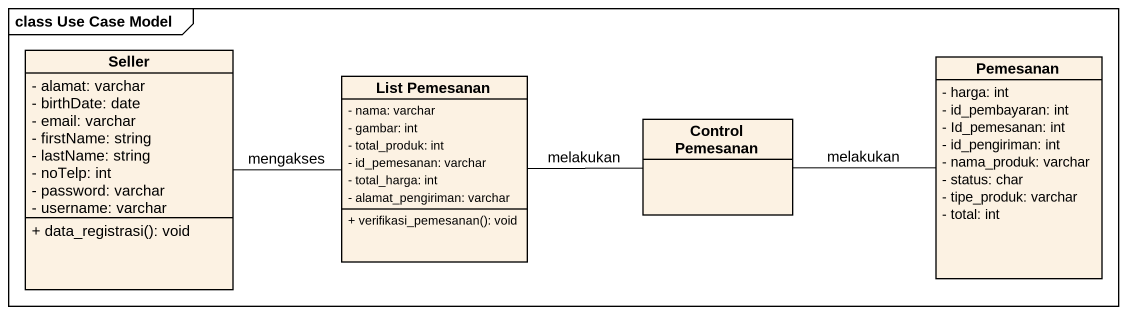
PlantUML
@startuml
mainframe class Use Case Model
hide circle
hide empty members
skinparam classAttributeIconSize 0
class Seller {
  - alamat: varchar
  - birthDate: date
  - email: varchar
  - firstName: string
  - lastName: string
  - noTelp: int
  - password: varchar
  - username: varchar
  + data_registrasi(): void
}
class Pemesanan {
  - harga: int
  - id_pembayaran: int
  - Id_pemesanan: int
  - id_pengiriman: int
  - nama_produk: varchar
  - status: char
  - tipe_produk: varchar
  - total: int
}
class "List Pemesanan" as List_Pemesanan {
  - nama: varchar
  - gambar: int
  - total_produk: int
  - id_pemesanan: varchar
  - total_harga: int
  - alamat_pengiriman: varchar
  + verifikasi_pemesanan(): void
}
class "Control Pemesanan" as Control_Pemesanan
Seller -right- List_Pemesanan : mengakses
List_Pemesanan -right- Control_Pemesanan : melakukan
Control_Pemesanan -right- Pemesanan : melakukan
@enduml
